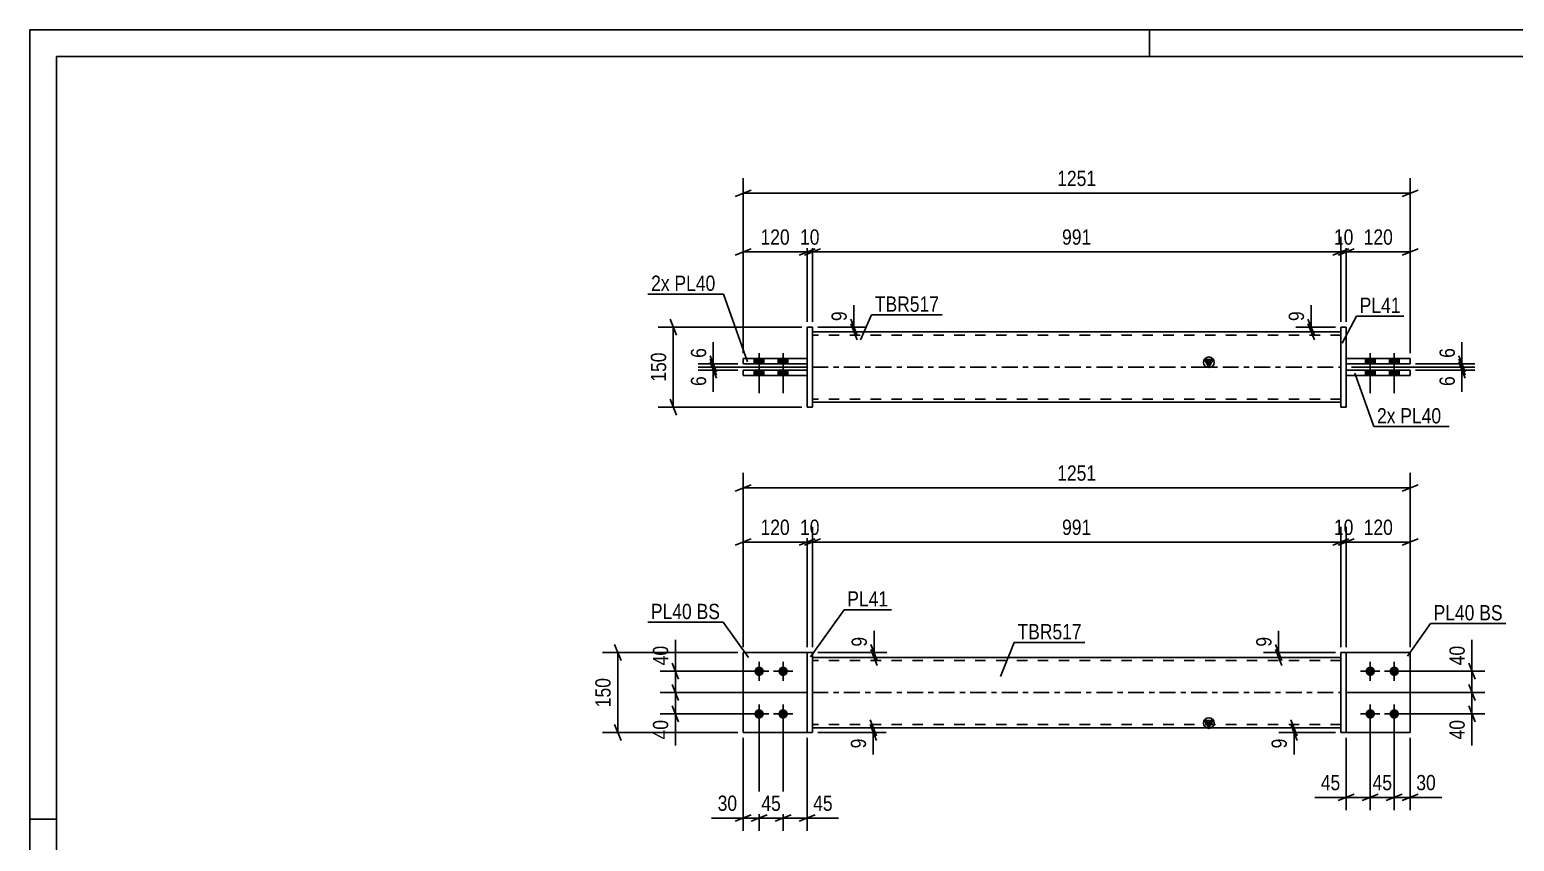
# Model space of a CAD drawing. Header units: millimetres. Extents: x 0 to 420, y 0 to 297.
# Drawn here: x 0 to 278.4, y 144.8 to 297 of the extents above; entities that cross this region are included whole.
import ezdxf

# ---------------------------------------------------------------- set-up
doc = ezdxf.new("R2010")
doc.units = ezdxf.units.MM
doc.linetypes.add('DXK_LINE_DOT2', pattern=[3.9198, 1.9599, -1.9599])
doc.linetypes.add('DXK_LINE_DOT3', pattern=[5.9187, 2.979, -0.9799, 0.9799, -0.9799])
doc.styles.add('Arial Narrow', font='ARIALN.TTF', dxfattribs={"height": 0.2})

# ---------------------------------------------------------------- blocks, each defined once
blk = doc.blocks.new('Unknown-581592282-1127')
at = {"color": 5, "linetype": 'Continuous'}
for p, q in [((420, 297), (0, 297)), ((0, 297), (0, 0)), ((0, 292), (0, 297)), ((210, 292), (210, 297)), ((415, 292), (5, 292)), ((5, 292), (5, 5)), ((5, 149), (0, 149))]:
    blk.add_line(p, q, dxfattribs=at)
blk = doc.blocks.new('Part-581592282-1367 - 1364')
at = {"color": 2, "linetype": 'Continuous'}
for p, q in [((246.9, 180.2), (245.9, 180.2)), ((245.9, 165.2), (245.9, 180.2)), ((246.9, 165.2), (246.9, 180.2)), ((246.9, 165.2), (245.9, 165.2))]:
    blk.add_line(p, q, dxfattribs=at)
blk = doc.blocks.new('Part-581592282-1425 - 1364')
at = {"color": 2, "linetype": 'Continuous'}
for p, q in [((145.79, 180.2), (133.79, 180.2)), ((133.79, 180.2), (133.79, 165.2)), ((133.79, 165.2), (145.79, 165.2))]:
    blk.add_line(p, q, dxfattribs=at)
at = {"color": 7, "linetype": 'DXK_LINE_DOT2'}
blk.add_line((145.79, 165.2), (145.79, 180.2), dxfattribs=at)
blk = doc.blocks.new('Bolt-581592282-1378 - 1364')
at = {"linetype": 'Continuous'}
for points in [[(136.79, 175.8, -1), (136.79, 177.6, -1)], [(141.29, 175.8, -1), (141.29, 177.6, -1)], [(136.79, 167.8, -1), (136.79, 169.6, -1)], [(141.29, 167.8, -1), (141.29, 169.6, -1)]]:
    blk.add_hatch(color=1, dxfattribs=at).paths.add_polyline_path(points)
at = {"color": 1, "linetype": 'Continuous'}
for p, q in [((136.79, 174.9), (136.79, 178.5)), ((141.29, 174.9), (141.29, 178.5)), ((138.59, 176.7), (134.99, 176.7)), ((143.09, 176.7), (139.49, 176.7)), ((136.79, 166.9), (136.79, 170.5)), ((141.29, 166.9), (141.29, 170.5)), ((138.59, 168.7), (134.99, 168.7)), ((143.09, 168.7), (139.49, 168.7))]:
    blk.add_line(p, q, dxfattribs=at)
blk = doc.blocks.new('Bolt-581592282-1379 - 1364')
at = {"linetype": 'Continuous'}
for points in [[(251.4, 177.6, -1), (251.4, 175.8, -1)], [(255.9, 177.6, -1), (255.9, 175.8, -1)], [(251.4, 169.6, -1), (251.4, 167.8, -1)], [(255.9, 169.6, -1), (255.9, 167.8, -1)]]:
    blk.add_hatch(color=1, dxfattribs=at).paths.add_polyline_path(points)
at = {"color": 1, "linetype": 'Continuous'}
for p, q in [((251.4, 178.5), (251.4, 174.9)), ((255.9, 178.5), (255.9, 174.9)), ((249.6, 176.7), (253.2, 176.7)), ((254.1, 176.7), (257.7, 176.7)), ((251.4, 170.5), (251.4, 166.9)), ((255.9, 170.5), (255.9, 166.9)), ((249.6, 168.7), (253.2, 168.7)), ((254.1, 168.7), (257.7, 168.7))]:
    blk.add_line(p, q, dxfattribs=at)
blk = doc.blocks.new('Part-581592282-1405 - 1364')
at = {"color": 2, "linetype": 'Continuous'}
for p, q in [((146.79, 180.2), (145.79, 180.2)), ((145.79, 180.2), (145.79, 165.2)), ((146.79, 165.2), (146.79, 180.2)), ((146.79, 165.2), (145.79, 165.2))]:
    blk.add_line(p, q, dxfattribs=at)
blk = doc.blocks.new('Part-581592282-1420 - 1364')
at = {"color": 7, "linetype": 'DXK_LINE_DOT2'}
for p, q in [((145.79, 180.2), (133.79, 180.2)), ((133.79, 180.2), (133.79, 165.2)), ((145.79, 165.2), (145.79, 180.2)), ((133.79, 165.2), (145.79, 165.2))]:
    blk.add_line(p, q, dxfattribs=at)
blk = doc.blocks.new('Part-581592282-1440 - 1364')
at = {"linetype": 'Continuous'}
blk.add_hatch(color=2, dxfattribs=at).paths.add_polyline_path([(221.13, 166.1), (220.33, 167.5), (221.93, 167.5)])
at = {"color": 2, "linetype": 'Continuous'}
for p, q in [((146.79, 179.3), (245.9, 179.3)), ((221.13, 166.1), (220.33, 167.5)), ((220.33, 167.5), (221.93, 167.5)), ((221.93, 167.5), (221.13, 166.1)), ((146.79, 166.1), (245.9, 166.1))]:
    blk.add_line(p, q, dxfattribs=at)
at = {"color": 7, "linetype": 'DXK_LINE_DOT2'}
for p, q in [((146.79, 166.1), (146.79, 179.3)), ((245.9, 178.7), (146.79, 178.7)), ((245.9, 166.1), (245.9, 179.3)), ((245.9, 166.7), (146.79, 166.7))]:
    blk.add_line(p, q, dxfattribs=at)
at = {"color": 7, "linetype": 'DXK_LINE_DOT3'}
blk.add_line((146.79, 172.7), (245.9, 172.7), dxfattribs=at)
at = {"color": 2, "linetype": 'Continuous'}
blk.add_circle((221.13, 167), 1, dxfattribs=at)
blk = doc.blocks.new('Part-581592282-1445 - 1364')
at = {"color": 2, "linetype": 'Continuous'}
for p, q in [((258.9, 180.2), (246.9, 180.2)), ((258.9, 165.2), (258.9, 180.2)), ((246.9, 165.2), (258.9, 165.2))]:
    blk.add_line(p, q, dxfattribs=at)
at = {"color": 7, "linetype": 'DXK_LINE_DOT2'}
blk.add_line((246.9, 180.2), (246.9, 165.2), dxfattribs=at)
blk = doc.blocks.new('Part-581592282-1450 - 1364')
at = {"color": 7, "linetype": 'DXK_LINE_DOT2'}
for p, q in [((258.9, 180.2), (246.9, 180.2)), ((246.9, 180.2), (246.9, 165.2)), ((258.9, 165.2), (258.9, 180.2)), ((246.9, 165.2), (258.9, 165.2))]:
    blk.add_line(p, q, dxfattribs=at)
blk = doc.blocks.new('Part-581592282-1793 - 1767')
at = {"color": 2, "linetype": 'Continuous'}
for p, q in [((133.79, 233.14), (145.79, 233.14)), ((133.79, 232.14), (133.79, 233.14)), ((145.79, 232.14), (133.79, 232.14)), ((145.79, 233.14), (145.79, 232.14))]:
    blk.add_line(p, q, dxfattribs=at)
blk = doc.blocks.new('Part-581592282-1778 - 1767')
at = {"color": 2, "linetype": 'Continuous'}
for p, q in [((258.9, 233.14), (246.9, 233.14)), ((246.9, 233.14), (246.9, 232.14)), ((246.9, 232.14), (258.9, 232.14)), ((258.9, 232.14), (258.9, 233.14))]:
    blk.add_line(p, q, dxfattribs=at)
blk = doc.blocks.new('Part-581592282-1798 - 1767')
at = {"color": 2, "linetype": 'Continuous'}
for p, q in [((133.79, 235.34), (145.79, 235.34)), ((133.79, 234.34), (133.79, 235.34)), ((145.79, 234.34), (133.79, 234.34)), ((145.79, 235.34), (145.79, 234.34))]:
    blk.add_line(p, q, dxfattribs=at)
blk = doc.blocks.new('Part-581592282-1773 - 1767')
at = {"linetype": 'Continuous'}
blk.add_hatch(color=2, dxfattribs=at).paths.add_polyline_path([(221.13, 233.74), (220.33, 235.14), (221.93, 235.14)])
at = {"color": 2, "linetype": 'Continuous'}
for p, q in [((146.79, 240.34), (245.9, 240.34)), ((221.13, 233.74), (220.33, 235.14)), ((220.33, 235.14), (221.93, 235.14)), ((221.93, 235.14), (221.13, 233.74)), ((146.79, 227.14), (245.9, 227.14))]:
    blk.add_line(p, q, dxfattribs=at)
at = {"color": 7, "linetype": 'DXK_LINE_DOT2'}
for p, q in [((146.79, 240.34), (146.79, 227.14)), ((245.9, 239.74), (146.79, 239.74)), ((245.9, 240.34), (245.9, 227.14)), ((245.9, 227.74), (146.79, 227.74))]:
    blk.add_line(p, q, dxfattribs=at)
at = {"color": 7, "linetype": 'DXK_LINE_DOT3'}
blk.add_line((146.79, 233.74), (245.9, 233.74), dxfattribs=at)
at = {"color": 2, "linetype": 'Continuous'}
blk.add_circle((221.13, 234.64), 1, dxfattribs=at)
blk = doc.blocks.new('Part-581592282-1783 - 1767')
at = {"color": 2, "linetype": 'Continuous'}
for p, q in [((258.9, 235.34), (246.9, 235.34)), ((246.9, 235.34), (246.9, 234.34)), ((246.9, 234.34), (258.9, 234.34)), ((258.9, 234.34), (258.9, 235.34))]:
    blk.add_line(p, q, dxfattribs=at)
blk = doc.blocks.new('Part-581592282-1799 - 1767')
at = {"color": 2, "linetype": 'Continuous'}
for p, q in [((146.79, 241.24), (145.79, 241.24)), ((145.79, 241.24), (145.79, 226.24)), ((146.79, 226.24), (146.79, 241.24)), ((145.79, 226.24), (146.79, 226.24))]:
    blk.add_line(p, q, dxfattribs=at)
blk = doc.blocks.new('Part-581592282-1788 - 1767')
at = {"color": 2, "linetype": 'Continuous'}
for p, q in [((245.9, 226.24), (245.9, 241.24)), ((245.9, 241.24), (246.9, 241.24)), ((246.9, 241.24), (246.9, 226.24)), ((246.9, 226.24), (245.9, 226.24))]:
    blk.add_line(p, q, dxfattribs=at)
blk = doc.blocks.new('Bolt-581592282-1800 - 1767')
at = {"linetype": 'Continuous'}
for points in [[(252.3, 235.34), (250.5, 235.34), (250.5, 234.34), (252.3, 234.34)], [(252.3, 235.34), (250.5, 235.34), (250.5, 234.34), (252.3, 234.34)], [(256.8, 235.34), (255, 235.34), (255, 234.34), (256.8, 234.34)], [(256.8, 235.34), (255, 235.34), (255, 234.34), (256.8, 234.34)], [(252.3, 233.14), (250.5, 233.14), (250.5, 232.14), (252.3, 232.14)], [(252.3, 233.14), (250.5, 233.14), (250.5, 232.14), (252.3, 232.14)], [(256.8, 233.14), (255, 233.14), (255, 232.14), (256.8, 232.14)], [(256.8, 233.14), (255, 233.14), (255, 232.14), (256.8, 232.14)]]:
    blk.add_hatch(color=1, dxfattribs=at).paths.add_polyline_path(points)
at = {"color": 1, "linetype": 'Continuous'}
for p, q in [((250.5, 235.34), (250.5, 234.34)), ((250.5, 235.34), (250.5, 234.34)), ((251.4, 236.34), (251.4, 228.84)), ((251.4, 236.34), (251.4, 228.84)), ((252.3, 235.34), (252.3, 234.34)), ((252.3, 235.34), (252.3, 234.34)), ((255, 235.34), (255, 234.34)), ((255, 235.34), (255, 234.34)), ((255.9, 236.34), (255.9, 228.84)), ((255.9, 236.34), (255.9, 228.84)), ((256.8, 235.34), (256.8, 234.34)), ((256.8, 235.34), (256.8, 234.34)), ((250.5, 233.14), (250.5, 232.14)), ((250.5, 233.14), (250.5, 232.14)), ((252.3, 233.14), (252.3, 232.14)), ((252.3, 233.14), (252.3, 232.14)), ((255, 233.14), (255, 232.14)), ((255, 233.14), (255, 232.14)), ((256.8, 233.14), (256.8, 232.14)), ((256.8, 233.14), (256.8, 232.14))]:
    blk.add_line(p, q, dxfattribs=at)
blk = doc.blocks.new('Bolt-581592282-1801 - 1767')
at = {"linetype": 'Continuous'}
for points in [[(135.89, 234.34), (137.69, 234.34), (137.69, 235.34), (135.89, 235.34)], [(135.89, 234.34), (137.69, 234.34), (137.69, 235.34), (135.89, 235.34)], [(140.39, 234.34), (142.19, 234.34), (142.19, 235.34), (140.39, 235.34)], [(140.39, 234.34), (142.19, 234.34), (142.19, 235.34), (140.39, 235.34)], [(135.89, 232.14), (137.69, 232.14), (137.69, 233.14), (135.89, 233.14)], [(135.89, 232.14), (137.69, 232.14), (137.69, 233.14), (135.89, 233.14)], [(140.39, 232.14), (142.19, 232.14), (142.19, 233.14), (140.39, 233.14)], [(140.39, 232.14), (142.19, 232.14), (142.19, 233.14), (140.39, 233.14)]]:
    blk.add_hatch(color=1, dxfattribs=at).paths.add_polyline_path(points)
at = {"color": 1, "linetype": 'Continuous'}
for p, q in [((135.89, 235.34), (135.89, 234.34)), ((135.89, 235.34), (135.89, 234.34)), ((136.79, 236.34), (136.79, 228.84)), ((136.79, 236.34), (136.79, 228.84)), ((137.69, 235.34), (137.69, 234.34)), ((137.69, 235.34), (137.69, 234.34)), ((140.39, 235.34), (140.39, 234.34)), ((140.39, 235.34), (140.39, 234.34)), ((141.29, 236.34), (141.29, 228.84)), ((141.29, 236.34), (141.29, 228.84)), ((142.19, 235.34), (142.19, 234.34)), ((142.19, 235.34), (142.19, 234.34)), ((135.89, 233.14), (135.89, 232.14)), ((135.89, 233.14), (135.89, 232.14)), ((137.69, 233.14), (137.69, 232.14)), ((137.69, 233.14), (137.69, 232.14)), ((140.39, 233.14), (140.39, 232.14)), ((140.39, 233.14), (140.39, 232.14)), ((142.19, 233.14), (142.19, 232.14)), ((142.19, 233.14), (142.19, 232.14))]:
    blk.add_line(p, q, dxfattribs=at)
blk = doc.blocks.new('StraightDimension-581592282-1609 - 1364')
at = {"color": 7, "linetype": 'Continuous'}
for p, q in [((145.79, 172.7), (118.24, 172.7)), ((120.49, 174.2), (121.69, 171.2)), ((121.09, 168.7), (121.09, 172.7)), ((121.69, 167.2), (120.49, 170.2)), ((135.79, 168.7), (118.24, 168.7))]:
    blk.add_line(p, q, dxfattribs=at)
at = {"color": 0}
blk.add_wipeout([(120.34, 168.17), (116.14, 168.17), (116.14, 163.32), (120.34, 163.32)], dxfattribs=at)
at = {"color": 7, "linetype": 'Continuous'}
blk.add_line((121.09, 168.7), (121.09, 162.79), dxfattribs=at)
blk.add_line((121.09, 168.7), (121.09, 162.79), dxfattribs=at)
at = {"color": 3, "style": 'Arial Narrow'}
blk.add_text('40', height=2.863, rotation=90.0002, dxfattribs=at).set_placement((119.74, 163.92))
blk = doc.blocks.new('StraightDimension-581592282-1665 - 1364')
at = {"color": 7, "linetype": 'Continuous'}
for p, q in [((251.4, 167.7), (251.4, 150.65)), ((255.9, 167.7), (255.9, 150.65)), ((249.9, 152.45), (252.9, 153.65)), ((257.4, 153.65), (254.4, 152.45)), ((251.4, 153.05), (255.9, 153.05))]:
    blk.add_line(p, q, dxfattribs=at)
at = {"color": 0}
blk.add_wipeout([(256.08, 153.8), (256.08, 158), (251.23, 158), (251.23, 153.8)], dxfattribs=at)
at = {"color": 3, "style": 'Arial Narrow'}
blk.add_text('45', height=2.863, dxfattribs=at).set_placement((251.83, 154.4))
blk = doc.blocks.new('StraightDimension-581592282-1600 - 1364')
at = {"color": 7, "linetype": 'Continuous'}
for p, q in [((157.75, 181.7), (158.95, 178.7)), ((147.79, 180.2), (160.75, 180.2)), ((147.79, 179.3), (160.75, 179.3)), ((158.95, 177.8), (157.75, 180.8)), ((158.35, 179.3), (158.35, 180.2))]:
    blk.add_line(p, q, dxfattribs=at)
at = {"color": 0}
blk.add_wipeout([(157.6, 183.75), (153.4, 183.75), (153.4, 180.72), (157.6, 180.72)], dxfattribs=at)
at = {"color": 7, "linetype": 'Continuous'}
blk.add_line((158.35, 180.2), (158.35, 184.28), dxfattribs=at)
blk.add_line((158.35, 180.2), (158.35, 184.28), dxfattribs=at)
at = {"color": 3, "style": 'Arial Narrow'}
blk.add_text('9', height=2.86, rotation=90.0002, dxfattribs=at).set_placement((157, 181.32))
blk = doc.blocks.new('StraightDimension-581592282-1505 - 1364')
at = {"color": 7, "linetype": 'Continuous'}
for p, q in [((245.9, 181.2), (245.9, 203.77)), ((246.9, 181.2), (246.9, 203.77)), ((244.4, 200.32), (247.4, 201.52)), ((248.4, 201.52), (245.4, 200.32)), ((245.9, 200.92), (246.9, 200.92))]:
    blk.add_line(p, q, dxfattribs=at)
at = {"color": 0}
blk.add_wipeout([(248.83, 201.67), (248.83, 205.87), (243.98, 205.87), (243.98, 201.67)], dxfattribs=at)
at = {"color": 3, "style": 'Arial Narrow'}
blk.add_text('10', height=2.863, dxfattribs=at).set_placement((244.58, 202.27))
blk = doc.blocks.new('StraightDimension-581592282-1703 - 1364')
at = {"color": 7, "linetype": 'Continuous'}
for p, q in [((269.86, 178.2), (271.06, 175.2)), ((256.9, 176.7), (272.86, 176.7)), ((270.46, 172.7), (270.46, 176.7)), ((246.9, 172.7), (272.86, 172.7)), ((271.06, 171.2), (269.86, 174.2))]:
    blk.add_line(p, q, dxfattribs=at)
at = {"color": 0}
blk.add_wipeout([(269.71, 182.08), (265.51, 182.08), (265.51, 177.22), (269.71, 177.22)], dxfattribs=at)
at = {"color": 7, "linetype": 'Continuous'}
blk.add_line((270.46, 176.7), (270.46, 182.6), dxfattribs=at)
blk.add_line((270.46, 176.7), (270.46, 182.6), dxfattribs=at)
at = {"color": 3, "style": 'Arial Narrow'}
blk.add_text('40', height=2.863, rotation=90.0002, dxfattribs=at).set_placement((269.11, 177.82))
blk = doc.blocks.new('StraightDimension-581592282-1649 - 1364')
at = {"color": 7, "linetype": 'Continuous'}
for p, q in [((251.4, 167.7), (251.4, 150.65)), ((246.9, 164.2), (246.9, 150.65)), ((245.4, 152.45), (248.4, 153.65)), ((252.9, 153.65), (249.9, 152.45)), ((246.9, 153.05), (251.4, 153.05))]:
    blk.add_line(p, q, dxfattribs=at)
at = {"color": 0}
blk.add_wipeout([(246.38, 153.8), (246.38, 158), (241.52, 158), (241.52, 153.8)], dxfattribs=at)
at = {"color": 7, "linetype": 'Continuous'}
blk.add_line((246.9, 153.05), (241, 153.05), dxfattribs=at)
blk.add_line((246.9, 153.05), (241, 153.05), dxfattribs=at)
at = {"color": 3, "style": 'Arial Narrow'}
blk.add_text('45', height=2.863, dxfattribs=at).set_placement((242.12, 154.4))
blk = doc.blocks.new('StraightDimension-581592282-1560 - 1364')
at = {"color": 7, "linetype": 'Continuous'}
for p, q in [((136.79, 167.7), (136.79, 146.78)), ((133.79, 164.2), (133.79, 146.78)), ((132.29, 148.58), (135.29, 149.78)), ((133.79, 149.18), (136.79, 149.18)), ((138.29, 149.78), (135.29, 148.58))]:
    blk.add_line(p, q, dxfattribs=at)
at = {"color": 0}
blk.add_wipeout([(133.27, 149.93), (133.27, 154.13), (128.41, 154.13), (128.41, 149.93)], dxfattribs=at)
at = {"color": 7, "linetype": 'Continuous'}
blk.add_line((133.79, 149.18), (127.88, 149.18), dxfattribs=at)
blk.add_line((133.79, 149.18), (127.88, 149.18), dxfattribs=at)
at = {"color": 3, "style": 'Arial Narrow'}
blk.add_text('30', height=2.863, dxfattribs=at).set_placement((129.01, 150.53))
blk = doc.blocks.new('StraightDimension-581592282-1523 - 1364')
at = {"color": 7, "linetype": 'Continuous'}
for p, q in [((246.9, 181.2), (246.9, 203.77)), ((258.9, 181.2), (258.9, 203.77)), ((245.4, 200.32), (248.4, 201.52)), ((246.9, 200.92), (258.9, 200.92)), ((260.4, 201.52), (257.4, 200.32))]:
    blk.add_line(p, q, dxfattribs=at)
at = {"color": 0}
blk.add_wipeout([(256.25, 201.67), (256.25, 205.87), (249.56, 205.87), (249.56, 201.67)], dxfattribs=at)
at = {"color": 3, "style": 'Arial Narrow'}
blk.add_text('120', height=2.863, dxfattribs=at).set_placement((250.16, 202.27))
blk = doc.blocks.new('StraightDimension-581592282-1452 - 1364')
at = {"color": 7, "linetype": 'Continuous'}
for p, q in [((133.79, 181.2), (133.79, 203.77)), ((145.79, 181.2), (145.79, 203.77)), ((132.29, 200.32), (135.29, 201.52)), ((133.79, 200.92), (145.79, 200.92)), ((147.29, 201.52), (144.29, 200.32))]:
    blk.add_line(p, q, dxfattribs=at)
at = {"color": 0}
blk.add_wipeout([(143.13, 201.67), (143.13, 205.87), (136.45, 205.87), (136.45, 201.67)], dxfattribs=at)
at = {"color": 3, "style": 'Arial Narrow'}
blk.add_text('120', height=2.863, dxfattribs=at).set_placement((137.05, 202.27))
blk = doc.blocks.new('StraightDimension-581592282-1730 - 1364')
at = {"color": 7, "linetype": 'Continuous'}
for p, q in [((233.62, 181.7), (234.82, 178.7)), ((244.9, 180.2), (231.37, 180.2)), ((244.9, 179.3), (231.37, 179.3)), ((234.82, 177.8), (233.62, 180.8)), ((234.22, 179.3), (234.22, 180.2))]:
    blk.add_line(p, q, dxfattribs=at)
at = {"color": 0}
blk.add_wipeout([(233.47, 183.75), (229.27, 183.75), (229.27, 180.72), (233.47, 180.72)], dxfattribs=at)
at = {"color": 7, "linetype": 'Continuous'}
blk.add_line((234.22, 180.2), (234.22, 184.28), dxfattribs=at)
blk.add_line((234.22, 180.2), (234.22, 184.28), dxfattribs=at)
at = {"color": 3, "style": 'Arial Narrow'}
blk.add_text('9', height=2.86, rotation=90.0002, dxfattribs=at).set_placement((232.87, 181.32))
blk = doc.blocks.new('StraightDimension-581592282-1479 - 1364')
at = {"color": 7, "linetype": 'Continuous'}
for p, q in [((145.79, 181.2), (145.79, 203.77)), ((146.79, 181.2), (146.79, 203.77)), ((144.29, 200.32), (147.29, 201.52)), ((148.29, 201.52), (145.29, 200.32)), ((145.79, 200.92), (146.79, 200.92))]:
    blk.add_line(p, q, dxfattribs=at)
at = {"color": 0}
blk.add_wipeout([(148.72, 201.67), (148.72, 205.87), (143.86, 205.87), (143.86, 201.67)], dxfattribs=at)
at = {"color": 3, "style": 'Arial Narrow'}
blk.add_text('10', height=2.863, dxfattribs=at).set_placement((144.46, 202.27))
blk = doc.blocks.new('StraightDimension-581592282-1577 - 1364')
at = {"color": 7, "linetype": 'Continuous'}
for p, q in [((141.29, 167.7), (141.29, 146.78)), ((145.79, 164.2), (145.79, 146.78)), ((139.79, 148.58), (142.79, 149.78)), ((141.29, 149.18), (145.79, 149.18)), ((147.29, 149.78), (144.29, 148.58))]:
    blk.add_line(p, q, dxfattribs=at)
at = {"color": 0}
blk.add_wipeout([(151.17, 149.93), (151.17, 154.13), (146.32, 154.13), (146.32, 149.93)], dxfattribs=at)
at = {"color": 7, "linetype": 'Continuous'}
blk.add_line((145.79, 149.18), (151.7, 149.18), dxfattribs=at)
blk.add_line((145.79, 149.18), (151.7, 149.18), dxfattribs=at)
at = {"color": 3, "style": 'Arial Narrow'}
blk.add_text('45', height=2.863, dxfattribs=at).set_placement((146.92, 150.53))
blk = doc.blocks.new('StraightDimension-581592282-1496 - 1364')
at = {"color": 7, "linetype": 'Continuous'}
for p, q in [((146.79, 181.2), (146.79, 203.77)), ((245.9, 181.2), (245.9, 203.77)), ((148.29, 201.52), (145.29, 200.32)), ((146.79, 200.92), (245.9, 200.92)), ((244.4, 200.32), (247.4, 201.52))]:
    blk.add_line(p, q, dxfattribs=at)
at = {"color": 0}
blk.add_wipeout([(199.69, 201.67), (199.69, 205.87), (193, 205.87), (193, 201.67)], dxfattribs=at)
at = {"color": 3, "style": 'Arial Narrow'}
blk.add_text('991', height=2.863, dxfattribs=at).set_placement((193.6, 202.27))
blk = doc.blocks.new('StraightDimension-581592282-1546 - 1364')
at = {"color": 7, "linetype": 'Continuous'}
for p, q in [((135.29, 211.69), (132.29, 210.49)), ((133.79, 181.2), (133.79, 213.94)), ((257.4, 210.49), (260.4, 211.69)), ((258.9, 181.2), (258.9, 213.94)), ((133.79, 211.09), (258.9, 211.09))]:
    blk.add_line(p, q, dxfattribs=at)
at = {"color": 0}
blk.add_wipeout([(200.6, 211.84), (200.6, 216.04), (192.09, 216.04), (192.09, 211.84)], dxfattribs=at)
at = {"color": 3, "style": 'Arial Narrow'}
blk.add_text('1251', height=2.863, dxfattribs=at).set_placement((192.69, 212.44))
blk = doc.blocks.new('StraightDimension-581592282-1570 - 1364')
at = {"color": 7, "linetype": 'Continuous'}
for p, q in [((136.79, 167.7), (136.79, 146.78)), ((141.29, 167.7), (141.29, 146.78)), ((135.29, 148.58), (138.29, 149.78)), ((136.79, 149.18), (141.29, 149.18)), ((142.79, 149.78), (139.79, 148.58))]:
    blk.add_line(p, q, dxfattribs=at)
at = {"color": 0}
blk.add_wipeout([(141.47, 149.93), (141.47, 154.13), (136.61, 154.13), (136.61, 149.93)], dxfattribs=at)
at = {"color": 3, "style": 'Arial Narrow'}
blk.add_text('45', height=2.863, dxfattribs=at).set_placement((137.21, 150.53))
blk = doc.blocks.new('StraightDimension-581592282-1591 - 1364')
at = {"color": 7, "linetype": 'Continuous'}
for p, q in [((157.59, 167.6), (158.79, 164.6)), ((147.79, 166.1), (160.59, 166.1)), ((147.79, 165.2), (160.59, 165.2)), ((158.79, 163.7), (157.59, 166.7)), ((158.19, 165.2), (158.19, 166.1))]:
    blk.add_line(p, q, dxfattribs=at)
at = {"color": 0}
blk.add_wipeout([(157.44, 164.67), (153.24, 164.67), (153.24, 161.65), (157.44, 161.65)], dxfattribs=at)
at = {"color": 7, "linetype": 'Continuous'}
blk.add_line((158.19, 165.2), (158.19, 161.12), dxfattribs=at)
blk.add_line((158.19, 165.2), (158.19, 161.12), dxfattribs=at)
at = {"color": 3, "style": 'Arial Narrow'}
blk.add_text('9', height=2.86, rotation=90.0002, dxfattribs=at).set_placement((156.84, 162.25))
blk = doc.blocks.new('StraightDimension-581592282-1626 - 1364')
at = {"color": 7, "linetype": 'Continuous'}
for p, q in [((120.49, 178.2), (121.69, 175.2)), ((135.79, 176.7), (118.24, 176.7)), ((121.09, 172.7), (121.09, 176.7)), ((145.79, 172.7), (118.24, 172.7)), ((121.69, 171.2), (120.49, 174.2))]:
    blk.add_line(p, q, dxfattribs=at)
at = {"color": 0}
blk.add_wipeout([(120.34, 182.08), (116.14, 182.08), (116.14, 177.22), (120.34, 177.22)], dxfattribs=at)
at = {"color": 7, "linetype": 'Continuous'}
blk.add_line((121.09, 176.7), (121.09, 182.6), dxfattribs=at)
blk.add_line((121.09, 176.7), (121.09, 182.6), dxfattribs=at)
at = {"color": 3, "style": 'Arial Narrow'}
blk.add_text('40', height=2.863, rotation=90.0002, dxfattribs=at).set_placement((119.74, 177.82))
blk = doc.blocks.new('StraightDimension-581592282-1640 - 1364')
at = {"color": 7, "linetype": 'Continuous'}
for p, q in [((236.5, 167.6), (237.7, 164.6)), ((244.9, 166.1), (234.25, 166.1)), ((244.9, 165.2), (234.25, 165.2)), ((237.7, 163.7), (236.5, 166.7)), ((237.1, 165.2), (237.1, 166.1))]:
    blk.add_line(p, q, dxfattribs=at)
at = {"color": 0}
blk.add_wipeout([(236.35, 164.67), (232.15, 164.67), (232.15, 161.65), (236.35, 161.65)], dxfattribs=at)
at = {"color": 7, "linetype": 'Continuous'}
blk.add_line((237.1, 165.2), (237.1, 161.12), dxfattribs=at)
blk.add_line((237.1, 165.2), (237.1, 161.12), dxfattribs=at)
at = {"color": 3, "style": 'Arial Narrow'}
blk.add_text('9', height=2.86, rotation=90.0002, dxfattribs=at).set_placement((235.75, 162.25))
blk = doc.blocks.new('StraightDimension-581592282-1675 - 1364')
at = {"color": 7, "linetype": 'Continuous'}
for p, q in [((255.9, 167.7), (255.9, 150.65)), ((258.9, 164.2), (258.9, 150.65)), ((254.4, 152.45), (257.4, 153.65)), ((260.4, 153.65), (257.4, 152.45)), ((255.9, 153.05), (258.9, 153.05))]:
    blk.add_line(p, q, dxfattribs=at)
at = {"color": 0}
blk.add_wipeout([(264.28, 153.8), (264.28, 158), (259.43, 158), (259.43, 153.8)], dxfattribs=at)
at = {"color": 7, "linetype": 'Continuous'}
blk.add_line((258.9, 153.05), (264.81, 153.05), dxfattribs=at)
blk.add_line((258.9, 153.05), (264.81, 153.05), dxfattribs=at)
at = {"color": 3, "style": 'Arial Narrow'}
blk.add_text('30', height=2.863, dxfattribs=at).set_placement((260.03, 154.4))
blk = doc.blocks.new('StraightDimension-581592282-1689 - 1364')
at = {"color": 7, "linetype": 'Continuous'}
for p, q in [((110.89, 178.7), (109.69, 181.7)), ((132.79, 180.2), (107.44, 180.2)), ((110.29, 165.2), (110.29, 180.2)), ((132.79, 165.2), (107.44, 165.2)), ((109.69, 166.7), (110.89, 163.7))]:
    blk.add_line(p, q, dxfattribs=at)
at = {"color": 0}
blk.add_wipeout([(109.54, 176.04), (105.34, 176.04), (105.34, 169.36), (109.54, 169.36)], dxfattribs=at)
at = {"color": 3, "style": 'Arial Narrow'}
blk.add_text('150', height=2.863, rotation=90.0002, dxfattribs=at).set_placement((108.94, 169.96))
blk = doc.blocks.new('StraightDimension-581592282-1716 - 1364')
at = {"color": 7, "linetype": 'Continuous'}
for p, q in [((246.9, 172.7), (272.86, 172.7)), ((269.86, 174.2), (271.06, 171.2)), ((270.46, 168.7), (270.46, 172.7)), ((271.06, 167.2), (269.86, 170.2)), ((256.9, 168.7), (272.86, 168.7))]:
    blk.add_line(p, q, dxfattribs=at)
at = {"color": 0}
blk.add_wipeout([(269.71, 168.17), (265.51, 168.17), (265.51, 163.32), (269.71, 163.32)], dxfattribs=at)
at = {"color": 7, "linetype": 'Continuous'}
blk.add_line((270.46, 168.7), (270.46, 162.79), dxfattribs=at)
blk.add_line((270.46, 168.7), (270.46, 162.79), dxfattribs=at)
at = {"color": 3, "style": 'Arial Narrow'}
blk.add_text('40', height=2.863, rotation=90.0002, dxfattribs=at).set_placement((269.11, 163.92))
blk = doc.blocks.new('StraightDimension-581592282-1890 - 1767')
at = {"color": 7, "linetype": 'Continuous'}
for p, q in [((246.9, 242.24), (246.9, 258.19)), ((258.9, 236.34), (258.9, 258.19)), ((245.4, 254.74), (248.4, 255.94)), ((246.9, 255.34), (258.9, 255.34)), ((260.4, 255.94), (257.4, 254.74))]:
    blk.add_line(p, q, dxfattribs=at)
at = {"color": 0}
blk.add_wipeout([(256.25, 256.09), (256.25, 260.29), (249.56, 260.29), (249.56, 256.09)], dxfattribs=at)
at = {"color": 3, "style": 'Arial Narrow'}
blk.add_text('120', height=2.863, dxfattribs=at).set_placement((250.16, 256.69))
blk = doc.blocks.new('StraightDimension-581592282-1851 - 1767')
at = {"color": 7, "linetype": 'Continuous'}
for p, q in [((132.79, 234.34), (125.35, 234.34)), ((127.6, 235.84), (128.8, 232.84)), ((128.8, 232.24), (127.6, 235.24)), ((128.2, 233.74), (128.2, 234.34)), ((145.79, 233.74), (125.35, 233.74))]:
    blk.add_line(p, q, dxfattribs=at)
at = {"color": 0}
blk.add_wipeout([(127.45, 237.9), (123.25, 237.9), (123.25, 234.87), (127.45, 234.87)], dxfattribs=at)
at = {"color": 7, "linetype": 'Continuous'}
blk.add_line((128.2, 234.34), (128.2, 238.42), dxfattribs=at)
blk.add_line((128.2, 234.34), (128.2, 238.42), dxfattribs=at)
at = {"color": 3, "style": 'Arial Narrow'}
blk.add_text('6', height=2.86, rotation=90.0002, dxfattribs=at).set_placement((126.85, 235.47))
blk = doc.blocks.new('StraightDimension-581592282-1920 - 1767')
at = {"color": 7, "linetype": 'Continuous'}
for p, q in [((133.79, 236.34), (133.79, 258.19)), ((145.79, 242.24), (145.79, 258.19)), ((132.29, 254.74), (135.29, 255.94)), ((133.79, 255.34), (145.79, 255.34)), ((147.29, 255.94), (144.29, 254.74))]:
    blk.add_line(p, q, dxfattribs=at)
at = {"color": 0}
blk.add_wipeout([(143.13, 256.09), (143.13, 260.29), (136.45, 260.29), (136.45, 256.09)], dxfattribs=at)
at = {"color": 3, "style": 'Arial Narrow'}
blk.add_text('120', height=2.863, dxfattribs=at).set_placement((137.05, 256.69))
blk = doc.blocks.new('StraightDimension-581592282-1805 - 1767')
at = {"color": 7, "linetype": 'Continuous'}
for p, q in [((239.72, 242.74), (240.92, 239.74)), ((244.9, 241.24), (237.47, 241.24)), ((244.9, 240.34), (237.47, 240.34)), ((240.92, 238.84), (239.72, 241.84)), ((240.32, 240.34), (240.32, 241.24))]:
    blk.add_line(p, q, dxfattribs=at)
at = {"color": 0}
blk.add_wipeout([(239.57, 244.8), (235.37, 244.8), (235.37, 241.77), (239.57, 241.77)], dxfattribs=at)
at = {"color": 7, "linetype": 'Continuous'}
blk.add_line((240.32, 241.24), (240.32, 245.32), dxfattribs=at)
blk.add_line((240.32, 241.24), (240.32, 245.32), dxfattribs=at)
at = {"color": 3, "style": 'Arial Narrow'}
blk.add_text('9', height=2.86, rotation=90.0002, dxfattribs=at).set_placement((238.97, 242.37))
blk = doc.blocks.new('StraightDimension-581592282-1816 - 1767')
at = {"color": 7, "linetype": 'Continuous'}
for p, q in [((259.9, 234.34), (271, 234.34)), ((268, 235.84), (269.2, 232.84)), ((269.2, 232.24), (268, 235.24)), ((268.6, 233.74), (268.6, 234.34)), ((247.9, 233.74), (271, 233.74))]:
    blk.add_line(p, q, dxfattribs=at)
at = {"color": 0}
blk.add_wipeout([(267.85, 237.9), (263.65, 237.9), (263.65, 234.87), (267.85, 234.87)], dxfattribs=at)
at = {"color": 7, "linetype": 'Continuous'}
blk.add_line((268.6, 234.34), (268.6, 238.42), dxfattribs=at)
blk.add_line((268.6, 234.34), (268.6, 238.42), dxfattribs=at)
at = {"color": 3, "style": 'Arial Narrow'}
blk.add_text('6', height=2.86, rotation=90.0002, dxfattribs=at).set_placement((267.25, 235.47))
blk = doc.blocks.new('StraightDimension-581592282-1825 - 1767')
at = {"color": 7, "linetype": 'Continuous'}
for p, q in [((268, 235.24), (269.2, 232.24)), ((269.2, 231.64), (268, 234.64)), ((247.9, 233.74), (271, 233.74)), ((259.9, 233.14), (271, 233.14)), ((268.6, 233.14), (268.6, 233.74))]:
    blk.add_line(p, q, dxfattribs=at)
at = {"color": 0}
blk.add_wipeout([(267.85, 232.62), (263.65, 232.62), (263.65, 229.59), (267.85, 229.59)], dxfattribs=at)
at = {"color": 7, "linetype": 'Continuous'}
blk.add_line((268.6, 233.14), (268.6, 229.07), dxfattribs=at)
blk.add_line((268.6, 233.14), (268.6, 229.07), dxfattribs=at)
at = {"color": 3, "style": 'Arial Narrow'}
blk.add_text('6', height=2.86, rotation=90.0002, dxfattribs=at).set_placement((267.25, 230.19))
blk = doc.blocks.new('StraightDimension-581592282-1835 - 1767')
at = {"color": 7, "linetype": 'Continuous'}
for p, q in [((127.6, 235.24), (128.8, 232.24)), ((128.8, 231.64), (127.6, 234.64)), ((145.79, 233.74), (125.35, 233.74)), ((132.79, 233.14), (125.35, 233.14)), ((128.2, 233.14), (128.2, 233.74))]:
    blk.add_line(p, q, dxfattribs=at)
at = {"color": 0}
blk.add_wipeout([(127.45, 232.62), (123.25, 232.62), (123.25, 229.59), (127.45, 229.59)], dxfattribs=at)
at = {"color": 7, "linetype": 'Continuous'}
blk.add_line((128.2, 233.14), (128.2, 229.07), dxfattribs=at)
blk.add_line((128.2, 233.14), (128.2, 229.07), dxfattribs=at)
at = {"color": 3, "style": 'Arial Narrow'}
blk.add_text('6', height=2.86, rotation=90.0002, dxfattribs=at).set_placement((126.85, 230.19))
blk = doc.blocks.new('StraightDimension-581592282-1868 - 1767')
at = {"color": 7, "linetype": 'Continuous'}
for p, q in [((153.97, 242.74), (155.17, 239.74)), ((147.79, 241.24), (156.97, 241.24)), ((147.79, 240.34), (156.97, 240.34)), ((155.17, 238.84), (153.97, 241.84)), ((154.57, 240.34), (154.57, 241.24))]:
    blk.add_line(p, q, dxfattribs=at)
at = {"color": 0}
blk.add_wipeout([(153.82, 244.8), (149.62, 244.8), (149.62, 241.77), (153.82, 241.77)], dxfattribs=at)
at = {"color": 7, "linetype": 'Continuous'}
blk.add_line((154.57, 241.24), (154.57, 245.32), dxfattribs=at)
blk.add_line((154.57, 241.24), (154.57, 245.32), dxfattribs=at)
at = {"color": 3, "style": 'Arial Narrow'}
blk.add_text('9', height=2.86, rotation=90.0002, dxfattribs=at).set_placement((153.22, 242.37))
blk = doc.blocks.new('StraightDimension-581592282-1879 - 1767')
at = {"color": 7, "linetype": 'Continuous'}
for p, q in [((121.3, 239.74), (120.1, 242.74)), ((144.79, 241.24), (117.85, 241.24)), ((120.7, 226.24), (120.7, 241.24)), ((144.79, 226.24), (117.85, 226.24)), ((120.1, 227.74), (121.3, 224.74))]:
    blk.add_line(p, q, dxfattribs=at)
at = {"color": 0}
blk.add_wipeout([(119.95, 237.09), (115.75, 237.09), (115.75, 230.4), (119.95, 230.4)], dxfattribs=at)
at = {"color": 3, "style": 'Arial Narrow'}
blk.add_text('150', height=2.863, rotation=90.0002, dxfattribs=at).set_placement((119.35, 231))
blk = doc.blocks.new('StraightDimension-581592282-1900 - 1767')
at = {"color": 7, "linetype": 'Continuous'}
for p, q in [((245.9, 242.24), (245.9, 258.19)), ((246.9, 242.24), (246.9, 258.19)), ((244.4, 254.74), (247.4, 255.94)), ((248.4, 255.94), (245.4, 254.74)), ((245.9, 255.34), (246.9, 255.34))]:
    blk.add_line(p, q, dxfattribs=at)
at = {"color": 0}
blk.add_wipeout([(248.83, 256.09), (248.83, 260.29), (243.98, 260.29), (243.98, 256.09)], dxfattribs=at)
at = {"color": 3, "style": 'Arial Narrow'}
blk.add_text('10', height=2.863, dxfattribs=at).set_placement((244.58, 256.69))
blk = doc.blocks.new('StraightDimension-581592282-1910 - 1767')
at = {"color": 7, "linetype": 'Continuous'}
for p, q in [((146.79, 242.24), (146.79, 258.19)), ((245.9, 242.24), (245.9, 258.19)), ((148.29, 255.94), (145.29, 254.74)), ((146.79, 255.34), (245.9, 255.34)), ((244.4, 254.74), (247.4, 255.94))]:
    blk.add_line(p, q, dxfattribs=at)
at = {"color": 0}
blk.add_wipeout([(199.69, 256.09), (199.69, 260.29), (193, 260.29), (193, 256.09)], dxfattribs=at)
at = {"color": 3, "style": 'Arial Narrow'}
blk.add_text('991', height=2.863, dxfattribs=at).set_placement((193.6, 256.69))
blk = doc.blocks.new('StraightDimension-581592282-1930 - 1767')
at = {"color": 7, "linetype": 'Continuous'}
for p, q in [((145.79, 242.24), (145.79, 258.19)), ((146.79, 242.24), (146.79, 258.19)), ((144.29, 254.74), (147.29, 255.94)), ((148.29, 255.94), (145.29, 254.74)), ((145.79, 255.34), (146.79, 255.34))]:
    blk.add_line(p, q, dxfattribs=at)
at = {"color": 0}
blk.add_wipeout([(148.72, 256.09), (148.72, 260.29), (143.86, 260.29), (143.86, 256.09)], dxfattribs=at)
at = {"color": 3, "style": 'Arial Narrow'}
blk.add_text('10', height=2.863, dxfattribs=at).set_placement((144.46, 256.69))
blk = doc.blocks.new('StraightDimension-581592282-1941 - 1767')
at = {"color": 7, "linetype": 'Continuous'}
for p, q in [((133.79, 236.34), (133.79, 269.19)), ((258.9, 236.34), (258.9, 269.19)), ((135.29, 266.94), (132.29, 265.74)), ((133.79, 266.34), (258.9, 266.34)), ((257.4, 265.74), (260.4, 266.94))]:
    blk.add_line(p, q, dxfattribs=at)
at = {"color": 0}
blk.add_wipeout([(200.6, 267.09), (200.6, 271.29), (192.09, 271.29), (192.09, 267.09)], dxfattribs=at)
at = {"color": 3, "style": 'Arial Narrow'}
blk.add_text('1251', height=2.863, dxfattribs=at).set_placement((192.69, 267.69))
blk = doc.blocks.new('Mark-581592282-1400 - 1364')
at = {"color": 0}
blk.add_wipeout([(160.99, 188.85), (160.99, 191.85), (153.32, 191.85), (153.32, 188.85)], dxfattribs=at)
blk.add_wipeout([(160.99, 188.85), (160.99, 191.85), (153.32, 191.85), (153.32, 188.85)], dxfattribs=at)
at = {"color": 30, "linetype": 'Continuous'}
for p, q in [((146.43, 179.39), (152.72, 188.25)), ((152.72, 188.25), (161.59, 188.25))]:
    blk.add_line(p, q, dxfattribs=at)
at = {"color": 3, "style": 'Arial Narrow'}
blk.add_text('PL41', height=2.863, dxfattribs=at).set_placement((153.32, 188.85))
blk = doc.blocks.new('Mark-581592282-1436 - 1364')
at = {"color": 0}
blk.add_wipeout([(197.29, 182.7), (197.29, 185.7), (185.24, 185.7), (185.24, 182.7)], dxfattribs=at)
blk.add_wipeout([(197.29, 182.7), (197.29, 185.7), (185.24, 185.7), (185.24, 182.7)], dxfattribs=at)
at = {"color": 30, "linetype": 'Continuous'}
for p, q in [((182.03, 175.75), (184.64, 182.1)), ((184.64, 182.1), (197.89, 182.1))]:
    blk.add_line(p, q, dxfattribs=at)
at = {"color": 3, "style": 'Arial Narrow'}
blk.add_text('TBR517', height=2.863, dxfattribs=at).set_placement((185.24, 182.7))
blk = doc.blocks.new('MarkSet-581592282-1752 - 1364')
at = {"color": 0}
blk.add_wipeout([(270.94, 186.25), (270.94, 189.25), (263.27, 189.25), (263.27, 186.25)], dxfattribs=at)
blk.add_wipeout([(270.94, 186.25), (270.94, 189.25), (263.27, 189.25), (263.27, 186.25)], dxfattribs=at)
at = {"color": 30, "linetype": 'Continuous'}
blk.add_line((258.41, 179.52), (262.67, 185.65), dxfattribs=at)
at = {"color": 0}
blk.add_wipeout([(276.23, 186.25), (276.23, 189.25), (271.84, 189.25), (271.84, 186.25)], dxfattribs=at)
blk.add_wipeout([(276.23, 186.25), (276.23, 189.25), (271.84, 189.25), (271.84, 186.25)], dxfattribs=at)
at = {"color": 30, "linetype": 'Continuous'}
blk.add_line((262.67, 185.65), (276.83, 185.65), dxfattribs=at)
at = {"color": 3, "style": 'Arial Narrow'}
for s, p in [('PL40', (263.27, 186.25)), ('BS', (271.84, 186.25))]:
    blk.add_text(s, height=2.863, dxfattribs=at).set_placement(p)
blk = doc.blocks.new('MarkSet-581592282-1758 - 1364')
at = {"color": 0}
blk.add_wipeout([(124.17, 186.49), (124.17, 189.49), (116.49, 189.49), (116.49, 186.49)], dxfattribs=at)
blk.add_wipeout([(124.17, 186.49), (124.17, 189.49), (116.49, 189.49), (116.49, 186.49)], dxfattribs=at)
blk.add_wipeout([(129.45, 186.49), (129.45, 189.49), (125.07, 189.49), (125.07, 186.49)], dxfattribs=at)
blk.add_wipeout([(129.45, 186.49), (129.45, 189.49), (125.07, 189.49), (125.07, 186.49)], dxfattribs=at)
at = {"color": 30, "linetype": 'Continuous'}
for p in [(115.89, 185.89), (134.83, 179.26)]:
    blk.add_line(p, (130.05, 185.89), dxfattribs=at)
at = {"color": 3, "style": 'Arial Narrow'}
for s, p in [('PL40', (116.49, 186.49)), ('BS', (125.07, 186.49))]:
    blk.add_text(s, height=2.863, dxfattribs=at).set_placement(p)
blk = doc.blocks.new('Mark-581592282-1769 - 1767')
at = {"color": 0}
blk.add_wipeout([(170.54, 244.12), (170.54, 247.12), (158.49, 247.12), (158.49, 244.12)], dxfattribs=at)
blk.add_wipeout([(170.54, 244.12), (170.54, 247.12), (158.49, 247.12), (158.49, 244.12)], dxfattribs=at)
at = {"color": 30, "linetype": 'Continuous'}
for p, q in [((155.78, 238.86), (157.89, 243.52)), ((157.89, 243.52), (171.14, 243.52))]:
    blk.add_line(p, q, dxfattribs=at)
at = {"color": 3, "style": 'Arial Narrow'}
blk.add_text('TBR517', height=2.863, dxfattribs=at).set_placement((158.49, 244.12))
blk = doc.blocks.new('Mark-581592282-1784 - 1767')
at = {"color": 0}
blk.add_wipeout([(257.1, 243.9), (257.1, 246.9), (249.42, 246.9), (249.42, 243.9)], dxfattribs=at)
blk.add_wipeout([(257.1, 243.9), (257.1, 246.9), (249.42, 246.9), (249.42, 243.9)], dxfattribs=at)
at = {"color": 30, "linetype": 'Continuous'}
for p, q in [((246.13, 238.22), (248.82, 243.3)), ((248.82, 243.3), (257.7, 243.3))]:
    blk.add_line(p, q, dxfattribs=at)
at = {"color": 3, "style": 'Arial Narrow'}
blk.add_text('PL41', height=2.863, dxfattribs=at).set_placement((249.42, 243.9))
blk = doc.blocks.new('MarkSet-581592282-1979 - 1767')
at = {"color": 30, "linetype": 'Continuous'}
blk.add_line((134.64, 234.73), (130.09, 247.43), dxfattribs=at)
at = {"color": 0}
blk.add_wipeout([(120.01, 248.03), (120.01, 251.03), (116.54, 251.03), (116.54, 248.03)], dxfattribs=at)
blk.add_wipeout([(120.01, 248.03), (120.01, 251.03), (116.54, 251.03), (116.54, 248.03)], dxfattribs=at)
blk.add_wipeout([(128.59, 248.03), (128.59, 251.03), (120.91, 251.03), (120.91, 248.03)], dxfattribs=at)
blk.add_wipeout([(128.59, 248.03), (128.59, 251.03), (120.91, 251.03), (120.91, 248.03)], dxfattribs=at)
at = {"color": 30, "linetype": 'Continuous'}
blk.add_line((115.94, 247.43), (130.09, 247.43), dxfattribs=at)
at = {"color": 3, "style": 'Arial Narrow'}
for s, p in [('2x', (116.54, 248.03)), ('PL40', (120.91, 248.03))]:
    blk.add_text(s, height=2.863, dxfattribs=at).set_placement(p)
blk = doc.blocks.new('MarkSet-581592282-1973 - 1767')
at = {"color": 0}
blk.add_wipeout([(256.13, 223.18), (256.13, 226.18), (252.66, 226.18), (252.66, 223.18)], dxfattribs=at)
blk.add_wipeout([(256.13, 223.18), (256.13, 226.18), (252.66, 226.18), (252.66, 223.18)], dxfattribs=at)
at = {"color": 30, "linetype": 'Continuous'}
blk.add_line((248.52, 232.6), (252.06, 222.58), dxfattribs=at)
at = {"color": 0}
blk.add_wipeout([(264.7, 223.18), (264.7, 226.18), (257.03, 226.18), (257.03, 223.18)], dxfattribs=at)
blk.add_wipeout([(264.7, 223.18), (264.7, 226.18), (257.03, 226.18), (257.03, 223.18)], dxfattribs=at)
at = {"color": 30, "linetype": 'Continuous'}
blk.add_line((252.06, 222.58), (266.2, 222.58), dxfattribs=at)
at = {"color": 3, "style": 'Arial Narrow'}
for s, p in [('2x', (252.66, 223.18)), ('PL40', (257.03, 223.18))]:
    blk.add_text(s, height=2.863, dxfattribs=at).set_placement(p)

msp = doc.modelspace()

# ---------------------------------------------------------------- block references
for name in ['Unknown-581592282-1127', 'Part-581592282-1799 - 1767', 'Part-581592282-1773 - 1767', 'Part-581592282-1788 - 1767', 'Part-581592282-1798 - 1767', 'Bolt-581592282-1801 - 1767', 'Part-581592282-1783 - 1767', 'Bolt-581592282-1800 - 1767', 'Part-581592282-1793 - 1767', 'Part-581592282-1778 - 1767', 'Part-581592282-1425 - 1364', 'Part-581592282-1420 - 1364', 'Bolt-581592282-1378 - 1364', 'Part-581592282-1405 - 1364', 'Part-581592282-1440 - 1364', 'Part-581592282-1367 - 1364', 'Part-581592282-1445 - 1364', 'Part-581592282-1450 - 1364', 'Bolt-581592282-1379 - 1364']:
    msp.add_blockref(name, (0, 0))

# ---------------------------------------------------------------- next in the draw order: block references
for name in ['StraightDimension-581592282-1890 - 1767', 'StraightDimension-581592282-1851 - 1767', 'StraightDimension-581592282-1505 - 1364', 'StraightDimension-581592282-1600 - 1364', 'StraightDimension-581592282-1609 - 1364', 'StraightDimension-581592282-1665 - 1364']:
    msp.add_blockref(name, (0, 0))

# ---------------------------------------------------------------- next in the draw order: block references
for name in ['StraightDimension-581592282-1920 - 1767', 'StraightDimension-581592282-1805 - 1767', 'StraightDimension-581592282-1816 - 1767', 'StraightDimension-581592282-1452 - 1364', 'StraightDimension-581592282-1703 - 1364', 'StraightDimension-581592282-1560 - 1364', 'StraightDimension-581592282-1577 - 1364', 'StraightDimension-581592282-1649 - 1364', 'StraightDimension-581592282-1675 - 1364']:
    msp.add_blockref(name, (0, 0))

# ---------------------------------------------------------------- next in the draw order: block references
for name in ['StraightDimension-581592282-1900 - 1767', 'StraightDimension-581592282-1868 - 1767', 'StraightDimension-581592282-1835 - 1767', 'StraightDimension-581592282-1825 - 1767', 'StraightDimension-581592282-1479 - 1364', 'StraightDimension-581592282-1523 - 1364', 'StraightDimension-581592282-1716 - 1364', 'StraightDimension-581592282-1570 - 1364', 'StraightDimension-581592282-1591 - 1364', 'StraightDimension-581592282-1640 - 1364']:
    msp.add_blockref(name, (0, 0))

# ---------------------------------------------------------------- next in the draw order: block references
for name in ['StraightDimension-581592282-1879 - 1767', 'MarkSet-581592282-1973 - 1767', 'StraightDimension-581592282-1730 - 1364']:
    msp.add_blockref(name, (0, 0))

# ---------------------------------------------------------------- next in the draw order: block references
for name in ['StraightDimension-581592282-1910 - 1767', 'StraightDimension-581592282-1496 - 1364']:
    msp.add_blockref(name, (0, 0))

# ---------------------------------------------------------------- next in the draw order: block references
for name in ['StraightDimension-581592282-1930 - 1767', 'StraightDimension-581592282-1546 - 1364']:
    msp.add_blockref(name, (0, 0))

# ---------------------------------------------------------------- next in the draw order: block references
for name in ['StraightDimension-581592282-1941 - 1767', 'MarkSet-581592282-1752 - 1364', 'Mark-581592282-1436 - 1364', 'StraightDimension-581592282-1626 - 1364']:
    msp.add_blockref(name, (0, 0))

# ---------------------------------------------------------------- next in the draw order: block references
for name in ['MarkSet-581592282-1979 - 1767', 'Mark-581592282-1769 - 1767', 'Mark-581592282-1784 - 1767', 'Mark-581592282-1400 - 1364', 'StraightDimension-581592282-1689 - 1364']:
    msp.add_blockref(name, (0, 0))

# ---------------------------------------------------------------- next in the draw order: block references
msp.add_blockref('MarkSet-581592282-1758 - 1364', (0, 0))

doc.saveas('drawing.dxf')
